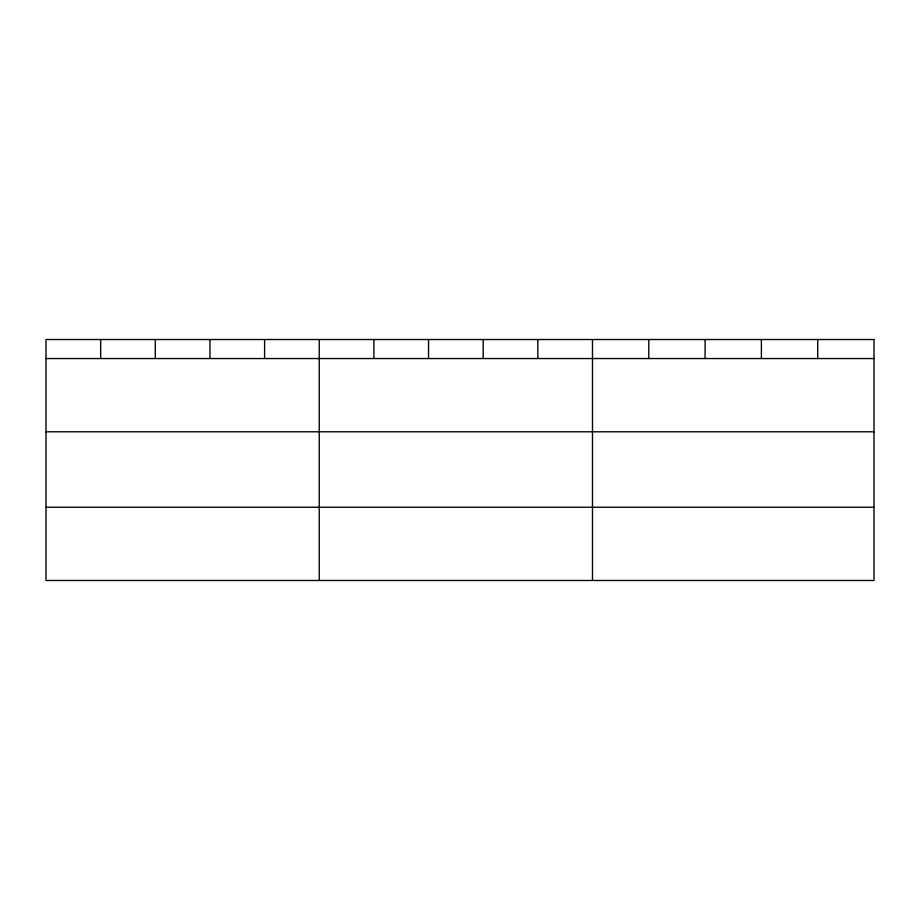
<?xml version="1.0" encoding="UTF-8"?>
<svg xmlns="http://www.w3.org/2000/svg" width="920" height="920" viewBox="0 0 920 920"><rect width="100%" height="100%" fill="white"/><g stroke="black" fill="none" stroke-linecap="round" stroke-linejoin="round"><path stroke-width="1.38" d="M46 358.547L874 358.547M46 431.791L874 431.791M46 507.242L874 507.242M817.696 339.514L817.696 358.547M761.392 339.514L761.392 358.547M705.088 339.514L705.088 358.547M648.784 339.514L648.784 358.547M592.48 339.514L592.48 580.485M537.832 339.514L537.832 358.547M483.184 339.514L483.184 358.547M428.536 339.514L428.536 358.547M373.888 339.514L373.888 358.547M319.24 339.514L319.24 580.485M264.592 339.514L264.592 358.547M209.944 339.514L209.944 358.547M155.296 339.514L155.296 358.547M100.648 339.514L100.648 358.547M874 339.514L46 339.514L46 580.485L874 580.485L874 339.514"/></g></svg>
